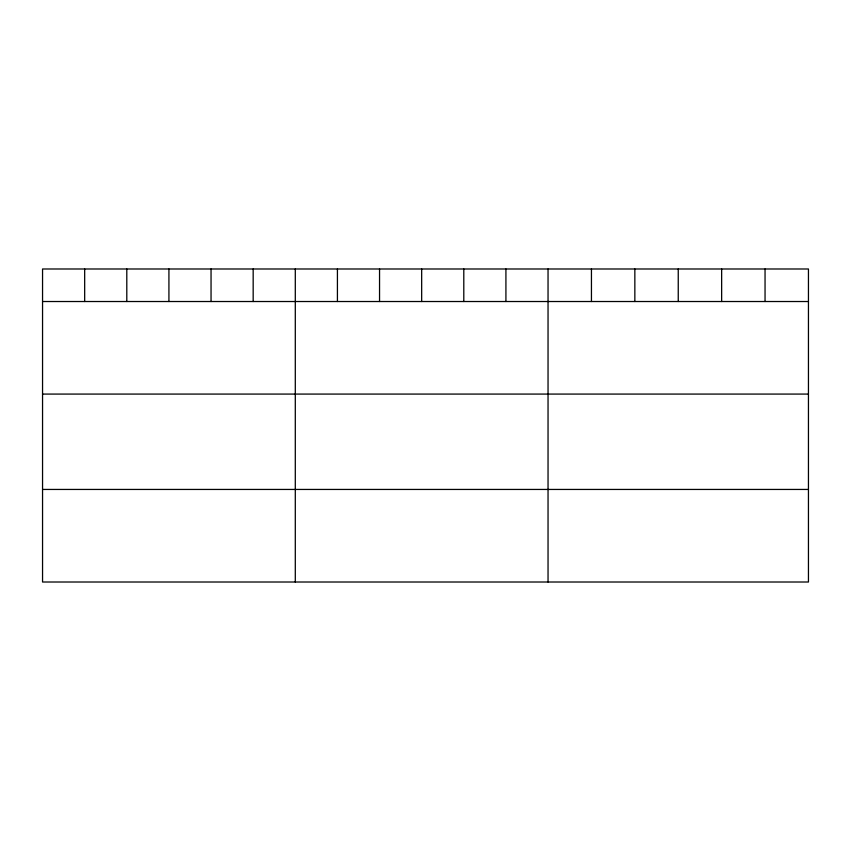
<?xml version="1.0" encoding="UTF-8"?>
<svg xmlns="http://www.w3.org/2000/svg" width="851" height="851" viewBox="0 0 851 851"><rect width="100%" height="100%" fill="white"/><g stroke="black" fill="none" stroke-linecap="round" stroke-linejoin="round"><path stroke-width="1.28" d="M808.45 301.52L808.45 582.01L42.55 582.01L42.55 268.99L808.45 268.99L808.45 301.52L42.55 301.52M42.55 394.077L808.45 394.077M42.55 489.442L808.45 489.442M765.049 268.99L765.049 301.52M721.648 268.99L721.648 301.52M678.247 268.99L678.247 301.52M634.846 268.99L634.846 301.52M591.445 268.99L591.445 301.52M548.044 268.99L548.044 582.01M505.92 268.99L505.92 301.52M463.795 268.99L463.795 301.52M421.67 268.99L421.67 301.52M379.546 268.99L379.546 301.52M337.421 268.99L337.421 301.52M295.297 268.99L295.297 582.01M253.172 268.99L253.172 301.52M211.048 268.99L211.048 301.52M168.924 268.99L168.924 301.52M126.799 268.99L126.799 301.52M84.674 268.99L84.674 301.52"/></g></svg>
